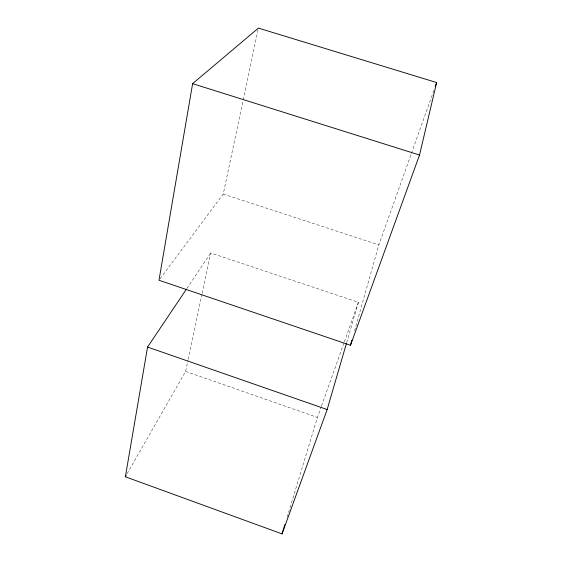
<?xml version="1.0" encoding="UTF-8"?>
<svg xmlns="http://www.w3.org/2000/svg" width="562" height="562" viewBox="0 0 562 562"><rect width="100%" height="100%" fill="white"/><g stroke="black" fill="none" stroke-linecap="round" stroke-linejoin="round"><path stroke-width="0.42" stroke-dasharray="2.81 2.11" d="M127.096 473.745L185.615 371.384L187.982 360.228M188.165 359.371L201.99 294.165M202.172 293.308L210.722 252.984L358.408 302.328L346.691 342.539M160.03 278.843L223.219 194.052L242.995 100.809M243.17 99.952L258.049 29.814M354.545 330.92L378.858 244.877L411.117 154.234M287.133 517.145L317.446 417.433L321.246 406.748M321.541 405.926L344.07 342.616M344.365 341.794L358.408 302.328M411.412 153.412L434.286 89.14M186.914 288.439L210.722 252.984M223.219 194.052L378.858 244.877M185.615 371.384L317.446 417.433"/><path stroke-width="0.84" d="M346.445 343.375L327.161 409.543L282.04 533.9L125.368 476.78L147.56 347.049L186.429 289.163M192.618 83.661L158.983 280.248L350.491 345.258L419.519 155.035L436.632 82.544L258.408 28.1L192.618 83.661L419.519 155.035M350.491 345.258L351.924 340.2M282.04 533.9L284.836 524.683M435.171 86.667L436.632 82.544M125.368 476.78L126.232 475.262M147.56 347.049L327.161 409.543"/></g></svg>
